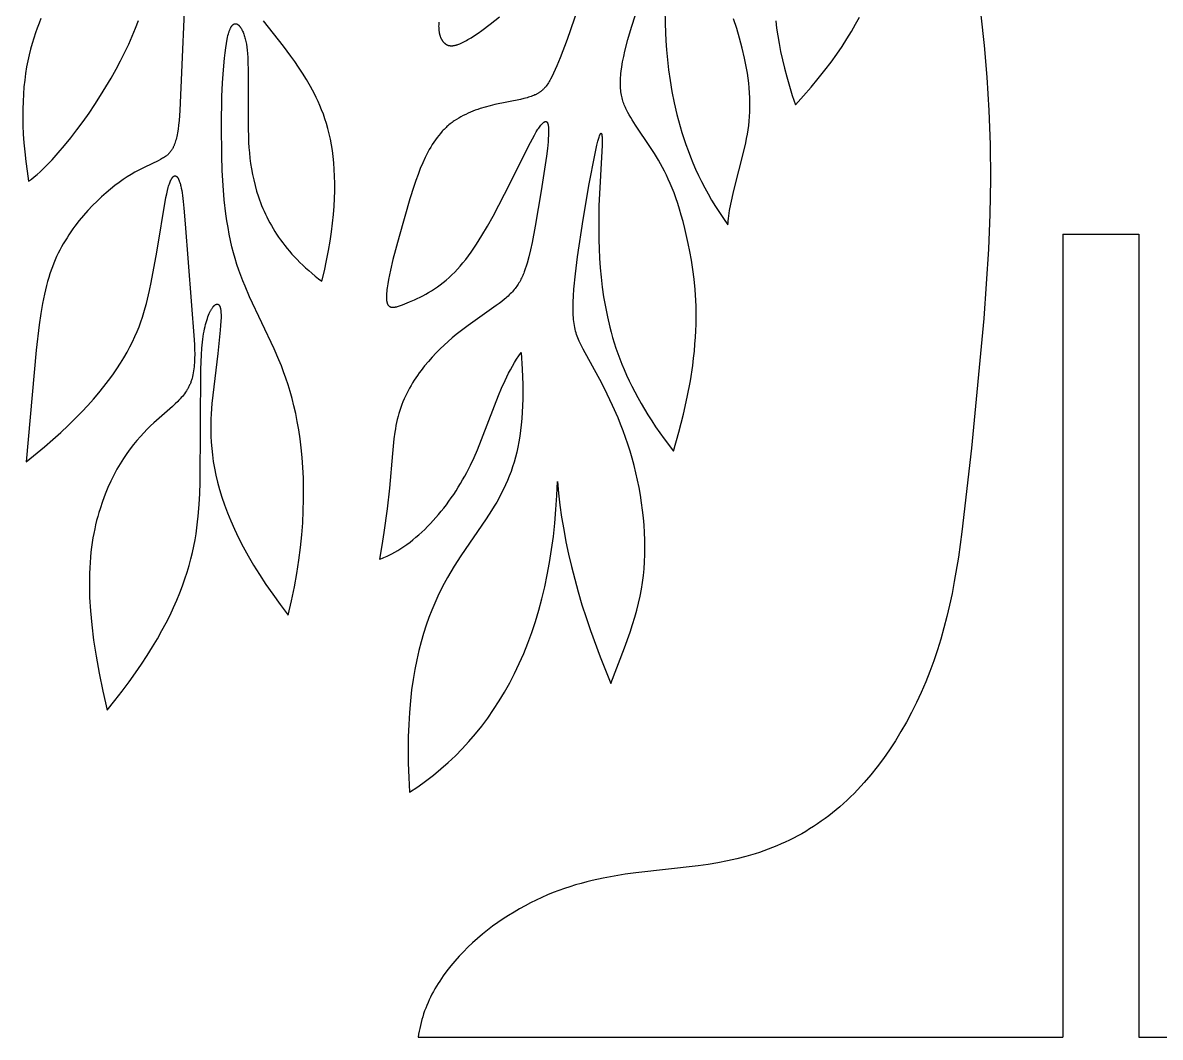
# Model space of a CAD drawing. Extents: x 187 to 350, y 154 to 228.
# Drawn here: x 187.48 to 229.09, y 153.86 to 190.96 of the extents above; entities that cross this region are included whole.
import ezdxf

# ---------------------------------------------------------------- set-up
doc = ezdxf.new("R2010")
doc.units = 0
doc.layers.get('0').update_dxf_attribs({"linetype": 'CONTINUOUS'})

msp = doc.modelspace()

# ---------------------------------------------------------------- linework, layer by layer
at = {"linetype": 'CONTINUOUS'}
for p, q in [((225.525, 183.228), (228.305, 183.228)), ((225.525, 183.228), (225.525, 153.86)), ((228.305, 183.228), (228.305, 153.86))]:
    msp.add_line(p, q, dxfattribs=at)
at = {"color": 7, "linetype": 'CONTINUOUS'}
for points in [[(208.716, 194.188), (207.392, 190.344), (207.138, 189.675), (207.016, 189.38), (206.958, 189.246), (206.901, 189.121), (206.845, 189.007), (206.791, 188.903), (206.764, 188.855), (206.737, 188.809), (206.71, 188.765), (206.683, 188.724), (206.655, 188.684), (206.627, 188.647), (206.613, 188.629), (206.598, 188.611), (206.584, 188.594), (206.569, 188.577), (206.554, 188.561), (206.539, 188.545), (206.524, 188.53), (206.508, 188.515), (206.492, 188.5), (206.476, 188.486), (206.46, 188.472), (206.443, 188.459), (206.426, 188.445), (206.409, 188.433), (206.392, 188.42), (206.374, 188.408), (206.356, 188.396), (206.337, 188.385), (206.318, 188.373), (206.299, 188.363), (206.279, 188.352), (206.259, 188.341), (206.238, 188.331), (206.217, 188.321), (206.174, 188.302), (206.129, 188.284), (206.082, 188.266), (206.033, 188.25), (205.982, 188.234), (205.928, 188.218), (205.813, 188.188), (205.688, 188.159), (204.749, 187.967), (204.573, 187.924), (204.394, 187.876), (204.215, 187.821), (204.125, 187.791), (204.035, 187.76), (203.946, 187.726), (203.857, 187.69), (203.769, 187.652), (203.682, 187.612), (203.596, 187.57), (203.511, 187.525), (203.428, 187.477), (203.345, 187.427), (203.265, 187.374), (203.226, 187.346), (203.186, 187.318), (203.148, 187.289), (203.11, 187.259), (203.072, 187.228), (203.035, 187.197), (202.999, 187.164), (202.963, 187.131), (202.928, 187.098), (202.893, 187.063), (202.859, 187.028), (202.825, 186.992), (202.759, 186.917), (202.696, 186.84), (202.634, 186.76), (202.574, 186.678), (202.516, 186.593), (202.46, 186.505), (202.405, 186.415), (202.352, 186.324), (202.301, 186.229), (202.251, 186.133), (202.203, 186.035), (202.11, 185.834), (202.022, 185.626), (201.939, 185.413), (201.859, 185.195), (201.783, 184.973), (201.639, 184.52), (201.243, 183.149), (201.021, 182.298), (200.931, 181.914), (200.86, 181.568), (200.832, 181.412), (200.81, 181.268), (200.801, 181.201), (200.794, 181.137), (200.789, 181.077), (200.785, 181.021), (200.782, 180.968), (200.782, 180.919), (200.782, 180.896), (200.783, 180.874), (200.784, 180.853), (200.786, 180.832), (200.788, 180.812), (200.79, 180.794), (200.793, 180.776), (200.797, 180.758), (200.8, 180.742), (200.802, 180.734), (200.804, 180.726), (200.806, 180.719), (200.809, 180.712), (200.811, 180.705), (200.813, 180.698), (200.816, 180.691), (200.819, 180.684), (200.821, 180.678), (200.824, 180.672), (200.827, 180.666), (200.83, 180.66), (200.833, 180.654), (200.837, 180.649), (200.84, 180.643), (200.843, 180.638), (200.847, 180.633), (200.85, 180.629), (200.854, 180.624), (200.858, 180.62), (200.862, 180.615), (200.866, 180.611), (200.87, 180.607), (200.874, 180.603), (200.878, 180.6), (200.883, 180.596), (200.887, 180.593), (200.892, 180.59), (200.896, 180.587), (200.901, 180.584), (200.906, 180.581), (200.91, 180.579), (200.916, 180.576), (200.921, 180.574), (200.926, 180.572), (200.931, 180.57), (200.936, 180.568), (200.942, 180.566), (200.947, 180.565), (200.953, 180.563), (200.958, 180.562), (200.964, 180.561), (200.97, 180.56), (200.976, 180.559), (200.982, 180.558), (200.988, 180.558), (200.994, 180.557), (201, 180.557), (201.007, 180.557), (201.013, 180.556), (201.02, 180.556), (201.026, 180.556), (201.04, 180.557), (201.053, 180.558), (201.067, 180.559), (201.082, 180.561), (201.097, 180.564), (201.112, 180.566), (201.127, 180.569), (201.143, 180.573), (201.159, 180.577), (201.191, 180.586), (201.225, 180.596), (201.261, 180.607), (201.297, 180.619), (201.373, 180.647), (201.453, 180.678), (201.626, 180.749), (201.813, 180.831), (201.911, 180.877), (202.012, 180.926), (202.114, 180.979), (202.219, 181.035), (202.324, 181.096), (202.431, 181.16), (202.538, 181.229), (202.646, 181.302), (202.754, 181.379), (202.861, 181.461), (202.968, 181.549), (203.073, 181.641), (203.178, 181.738), (203.281, 181.841), (203.383, 181.949), (203.484, 182.063), (203.584, 182.182), (203.684, 182.307), (203.783, 182.438), (203.882, 182.574), (203.981, 182.717), (204.08, 182.866), (204.278, 183.182), (204.479, 183.524), (204.683, 183.891), (205.099, 184.693), (206.05, 186.584), (206.199, 186.854), (206.266, 186.967), (206.327, 187.064), (206.356, 187.107), (206.384, 187.147), (206.41, 187.182), (206.435, 187.215), (206.447, 187.229), (206.459, 187.243), (206.471, 187.256), (206.482, 187.268), (206.493, 187.28), (206.503, 187.29), (206.514, 187.3), (206.524, 187.308), (206.529, 187.312), (206.533, 187.316), (206.538, 187.32), (206.543, 187.323), (206.548, 187.326), (206.552, 187.329), (206.557, 187.332), (206.561, 187.335), (206.565, 187.337), (206.57, 187.339), (206.574, 187.341), (206.576, 187.342), (206.578, 187.343), (206.58, 187.344), (206.582, 187.345), (206.584, 187.345), (206.586, 187.346), (206.588, 187.347), (206.59, 187.347), (206.592, 187.348), (206.594, 187.348), (206.596, 187.349), (206.598, 187.349), (206.6, 187.349), (206.602, 187.35), (206.603, 187.35), (206.605, 187.35), (206.607, 187.35), (206.609, 187.35), (206.611, 187.35), (206.613, 187.35), (206.614, 187.35), (206.616, 187.35), (206.618, 187.35), (206.619, 187.349), (206.621, 187.349), (206.623, 187.349), (206.624, 187.348), (206.626, 187.348), (206.628, 187.347), (206.629, 187.347), (206.631, 187.346), (206.632, 187.346), (206.634, 187.345), (206.636, 187.344), (206.637, 187.344), (206.639, 187.343), (206.64, 187.342), (206.642, 187.341), (206.643, 187.34), (206.644, 187.339), (206.646, 187.338), (206.647, 187.337), (206.649, 187.336), (206.65, 187.334), (206.652, 187.333), (206.653, 187.332), (206.654, 187.331), (206.656, 187.329), (206.657, 187.328), (206.658, 187.326), (206.659, 187.325), (206.661, 187.323), (206.662, 187.322), (206.663, 187.32), (206.664, 187.318), (206.666, 187.316), (206.668, 187.313), (206.67, 187.309), (206.672, 187.305), (206.675, 187.301), (206.677, 187.296), (206.679, 187.292), (206.681, 187.287), (206.683, 187.282), (206.685, 187.277), (206.687, 187.272), (206.688, 187.266), (206.69, 187.261), (206.692, 187.255), (206.695, 187.243), (206.698, 187.23), (206.7, 187.216), (206.703, 187.202), (206.705, 187.187), (206.707, 187.171), (206.711, 187.138), (206.713, 187.102), (206.715, 187.064), (206.716, 187.023), (206.715, 186.933), (206.712, 186.834), (206.705, 186.726), (206.696, 186.61), (206.671, 186.357), (206.638, 186.077), (206.449, 184.81), (206.229, 183.518), (206.113, 182.927), (206.053, 182.655), (205.993, 182.402), (205.93, 182.17), (205.898, 182.061), (205.864, 181.957), (205.828, 181.857), (205.809, 181.808), (205.79, 181.76), (205.77, 181.713), (205.749, 181.667), (205.728, 181.622), (205.705, 181.578), (205.682, 181.534), (205.658, 181.49), (205.633, 181.448), (205.606, 181.406), (205.579, 181.364), (205.551, 181.323), (205.521, 181.282), (205.49, 181.242), (205.458, 181.202), (205.425, 181.163), (205.39, 181.123), (205.354, 181.084), (205.316, 181.045), (205.277, 181.006), (205.236, 180.967), (205.193, 180.929), (205.149, 180.89), (205.104, 180.851), (205.007, 180.773), (204.905, 180.694), (204.797, 180.615), (203.773, 179.891), (203.486, 179.673), (203.34, 179.556), (203.193, 179.434), (203.045, 179.305), (202.897, 179.171), (202.749, 179.031), (202.603, 178.884), (202.459, 178.732), (202.318, 178.574), (202.18, 178.411), (202.048, 178.241), (201.983, 178.154), (201.92, 178.066), (201.858, 177.976), (201.798, 177.884), (201.74, 177.792), (201.684, 177.697), (201.629, 177.602), (201.576, 177.505), (201.526, 177.406), (201.478, 177.306), (201.431, 177.205), (201.388, 177.102), (201.347, 176.998), (201.308, 176.893), (201.272, 176.786), (201.239, 176.677), (201.208, 176.568), (201.18, 176.456), (201.155, 176.343), (201.132, 176.228), (201.111, 176.11), (201.091, 175.99), (201.057, 175.742), (201.001, 175.208), (200.89, 173.94), (200.808, 173.179), (200.69, 172.317), (200.614, 171.843), (200.524, 171.339), (200.58, 171.359), (200.637, 171.381), (200.693, 171.404), (200.75, 171.428), (200.807, 171.454), (200.863, 171.48), (200.976, 171.537), (201.089, 171.598), (201.201, 171.664), (201.313, 171.734), (201.425, 171.808), (201.535, 171.886), (201.646, 171.968), (201.755, 172.054), (201.863, 172.144), (201.971, 172.237), (202.077, 172.334), (202.183, 172.434), (202.287, 172.537), (202.39, 172.643), (202.492, 172.752), (202.592, 172.863), (202.69, 172.978), (202.787, 173.095), (202.882, 173.214), (202.976, 173.335), (203.067, 173.459), (203.157, 173.585), (203.244, 173.713), (203.329, 173.842), (203.412, 173.973), (203.493, 174.106), (203.571, 174.239), (203.647, 174.375), (203.72, 174.511), (203.859, 174.787), (203.988, 175.065), (204.11, 175.347), (204.881, 177.327), (204.998, 177.603), (205.122, 177.874), (205.253, 178.141), (205.322, 178.273), (205.394, 178.403), (205.468, 178.531), (205.546, 178.658), (205.626, 178.783), (205.71, 178.906), (205.749, 178.294), (205.769, 177.727), (205.772, 177.46), (205.77, 177.202), (205.764, 176.954), (205.753, 176.714), (205.738, 176.484), (205.718, 176.261), (205.693, 176.047), (205.664, 175.839), (205.631, 175.638), (205.593, 175.444), (205.551, 175.255), (205.505, 175.072), (205.455, 174.893), (205.4, 174.719), (205.341, 174.549), (205.278, 174.383), (205.211, 174.22), (205.14, 174.059), (205.065, 173.9), (204.986, 173.744), (204.904, 173.588), (204.817, 173.434), (204.726, 173.279), (204.632, 173.125), (204.432, 172.814), (203.507, 171.469), (203.26, 171.084), (203.137, 170.882), (203.015, 170.671), (202.895, 170.452), (202.777, 170.224), (202.661, 169.986), (202.549, 169.738), (202.44, 169.479), (202.335, 169.208), (202.235, 168.926), (202.14, 168.631), (202.05, 168.322), (201.967, 168), (201.89, 167.663), (201.821, 167.311), (201.759, 166.943), (201.705, 166.559), (201.66, 166.158), (201.625, 165.739), (201.599, 165.303), (201.583, 164.847), (201.578, 164.372), (201.584, 163.878), (201.602, 163.362), (201.633, 162.826), (201.929, 163.023), (202.218, 163.23), (202.501, 163.447), (202.776, 163.673), (203.044, 163.909), (203.305, 164.155), (203.558, 164.411), (203.803, 164.677), (204.041, 164.952), (204.271, 165.238), (204.492, 165.534), (204.705, 165.84), (204.91, 166.157), (205.107, 166.483), (205.295, 166.82), (205.474, 167.168), (205.644, 167.525), (205.805, 167.894), (205.957, 168.273), (206.1, 168.662), (206.233, 169.063), (206.357, 169.474), (206.471, 169.896), (206.575, 170.328), (206.669, 170.772), (206.753, 171.227), (206.827, 171.693), (206.89, 172.169), (206.943, 172.657), (206.985, 173.157), (207.016, 173.667), (207.037, 174.189), (207.078, 173.755), (207.131, 173.316), (207.194, 172.875), (207.268, 172.429), (207.352, 171.979), (207.448, 171.526), (207.554, 171.07), (207.671, 170.609), (207.798, 170.145), (207.936, 169.677), (208.086, 169.205), (208.245, 168.73), (208.597, 167.768), (208.992, 166.791), (209.497, 168.097), (209.7, 168.676), (209.788, 168.951), (209.869, 169.219), (209.941, 169.481), (210.005, 169.737), (210.062, 169.991), (210.11, 170.242), (210.151, 170.492), (210.185, 170.743), (210.21, 170.996), (210.228, 171.252), (210.239, 171.512), (210.242, 171.776), (210.238, 172.044), (210.227, 172.314), (210.21, 172.587), (210.186, 172.86), (210.155, 173.135), (210.119, 173.41), (210.076, 173.685), (210.027, 173.959), (209.972, 174.231), (209.912, 174.501), (209.847, 174.768), (209.776, 175.032), (209.7, 175.292), (209.62, 175.548), (209.534, 175.798), (209.445, 176.043), (209.352, 176.282), (209.256, 176.515), (209.059, 176.963), (208.859, 177.384), (208.659, 177.776), (207.978, 179.022), (207.915, 179.143), (207.857, 179.262), (207.831, 179.321), (207.806, 179.38), (207.782, 179.44), (207.76, 179.499), (207.739, 179.56), (207.72, 179.622), (207.703, 179.685), (207.686, 179.75), (207.672, 179.817), (207.659, 179.885), (207.647, 179.957), (207.637, 180.03), (207.629, 180.107), (207.622, 180.187), (207.617, 180.27), (207.614, 180.357), (207.612, 180.448), (207.612, 180.544), (207.616, 180.748), (207.627, 180.972), (207.645, 181.218), (207.701, 181.777), (207.778, 182.406), (207.977, 183.764), (208.199, 185.075), (208.402, 186.124), (208.483, 186.488), (208.518, 186.627), (208.549, 186.738), (208.564, 186.783), (208.577, 186.822), (208.583, 186.839), (208.589, 186.854), (208.595, 186.868), (208.598, 186.874), (208.601, 186.88), (208.604, 186.885), (208.606, 186.89), (208.609, 186.895), (208.612, 186.899), (208.613, 186.901), (208.614, 186.903), (208.615, 186.905), (208.617, 186.906), (208.618, 186.908), (208.619, 186.909), (208.62, 186.911), (208.622, 186.912), (208.623, 186.913), (208.624, 186.914), (208.625, 186.915), (208.626, 186.916), (208.627, 186.917), (208.628, 186.918), (208.629, 186.918), (208.631, 186.919), (208.632, 186.919), (208.633, 186.92), (208.634, 186.92), (208.635, 186.92), (208.636, 186.92), (208.637, 186.92), (208.638, 186.92), (208.639, 186.919), (208.64, 186.919), (208.641, 186.919), (208.642, 186.918), (208.643, 186.917), (208.643, 186.917), (208.644, 186.916), (208.645, 186.915), (208.646, 186.914), (208.647, 186.913), (208.648, 186.912), (208.649, 186.911), (208.649, 186.909), (208.65, 186.908), (208.651, 186.906), (208.652, 186.905), (208.653, 186.903), (208.653, 186.901), (208.654, 186.899), (208.655, 186.897), (208.656, 186.895), (208.657, 186.89), (208.658, 186.886), (208.66, 186.88), (208.661, 186.875), (208.662, 186.869), (208.663, 186.863), (208.665, 186.849), (208.667, 186.834), (208.669, 186.818), (208.67, 186.8), (208.673, 186.76), (208.675, 186.715), (208.676, 186.61), (208.674, 186.483), (208.559, 184.27), (208.548, 183.665), (208.554, 183.022), (208.565, 182.688), (208.582, 182.348), (208.607, 182.002), (208.639, 181.652), (208.679, 181.296), (208.73, 180.937), (208.792, 180.573), (208.867, 180.203), (208.955, 179.829), (209.006, 179.64), (209.06, 179.45), (209.119, 179.258), (209.182, 179.064), (209.249, 178.869), (209.322, 178.673), (209.399, 178.475), (209.482, 178.275), (209.57, 178.074), (209.664, 177.871), (209.763, 177.666), (209.868, 177.46), (209.979, 177.252), (210.097, 177.042), (210.221, 176.831), (210.351, 176.617), (210.489, 176.402), (210.633, 176.184), (210.784, 175.965), (210.943, 175.744), (211.284, 175.295), (211.484, 175.988), (211.652, 176.646), (211.791, 177.27), (211.902, 177.863), (211.988, 178.424), (212.021, 178.694), (212.05, 178.956), (212.072, 179.211), (212.09, 179.459), (212.103, 179.7), (212.111, 179.934), (212.115, 180.162), (212.115, 180.384), (212.111, 180.599), (212.103, 180.808), (212.078, 181.208), (212.042, 181.585), (211.997, 181.941), (211.944, 182.277), (211.886, 182.593), (211.826, 182.892), (211.701, 183.439), (211.637, 183.689), (211.572, 183.925), (211.506, 184.147), (211.44, 184.357), (211.372, 184.554), (211.304, 184.741), (211.236, 184.917), (211.166, 185.084), (211.096, 185.242), (211.026, 185.392), (210.954, 185.536), (210.883, 185.673), (210.81, 185.804), (210.738, 185.931), (210.591, 186.174), (210.445, 186.404), (209.895, 187.221), (209.775, 187.408), (209.719, 187.5), (209.665, 187.592), (209.615, 187.683), (209.567, 187.775), (209.545, 187.821), (209.524, 187.867), (209.504, 187.914), (209.484, 187.962), (209.466, 188.01), (209.449, 188.059), (209.433, 188.109), (209.418, 188.16), (209.405, 188.212), (209.392, 188.265), (209.381, 188.319), (209.371, 188.375), (209.363, 188.432), (209.356, 188.491), (209.35, 188.551), (209.346, 188.613), (209.344, 188.677), (209.342, 188.743), (209.343, 188.811), (209.345, 188.882), (209.349, 188.954), (209.354, 189.029), (209.361, 189.106), (209.37, 189.186), (209.394, 189.353), (209.425, 189.532), (209.463, 189.723), (209.509, 189.924), (209.618, 190.35), (209.748, 190.796), (209.891, 191.248)], [(193.454, 193.061), (193.227, 187.758), (193.196, 187.383), (193.178, 187.219), (193.159, 187.068), (193.137, 186.931), (193.126, 186.867), (193.113, 186.806), (193.1, 186.748), (193.087, 186.693), (193.072, 186.64), (193.057, 186.59), (193.04, 186.542), (193.023, 186.497), (193.014, 186.475), (193.005, 186.454), (192.996, 186.433), (192.986, 186.413), (192.976, 186.393), (192.966, 186.374), (192.956, 186.355), (192.945, 186.337), (192.934, 186.319), (192.923, 186.302), (192.912, 186.285), (192.9, 186.268), (192.888, 186.252), (192.875, 186.236), (192.862, 186.221), (192.849, 186.206), (192.836, 186.191), (192.822, 186.177), (192.809, 186.163), (192.794, 186.149), (192.78, 186.136), (192.765, 186.123), (192.749, 186.11), (192.734, 186.097), (192.718, 186.085), (192.701, 186.073), (192.668, 186.049), (192.633, 186.026), (192.596, 186.003), (192.559, 185.981), (192.519, 185.96), (192.437, 185.917), (191.941, 185.683), (191.825, 185.625), (191.703, 185.562), (191.575, 185.491), (191.441, 185.413), (191.301, 185.327), (191.156, 185.23), (191.004, 185.123), (190.848, 185.006), (190.688, 184.879), (190.524, 184.742), (190.359, 184.595), (190.194, 184.438), (190.028, 184.273), (189.864, 184.098), (189.702, 183.915), (189.543, 183.724), (189.388, 183.524), (189.313, 183.421), (189.24, 183.316), (189.167, 183.209), (189.097, 183.1), (189.028, 182.99), (188.962, 182.877), (188.898, 182.763), (188.835, 182.647), (188.776, 182.529), (188.718, 182.41), (188.664, 182.289), (188.612, 182.165), (188.562, 182.039), (188.515, 181.91), (188.469, 181.776), (188.426, 181.639), (188.385, 181.497), (188.345, 181.35), (188.307, 181.196), (188.271, 181.037), (188.202, 180.697), (188.138, 180.326), (188.077, 179.919), (187.964, 178.984), (187.607, 174.904), (188.273, 175.453), (188.579, 175.718), (188.867, 175.978), (189.139, 176.233), (189.394, 176.483), (189.634, 176.727), (189.859, 176.967), (190.069, 177.201), (190.265, 177.431), (190.448, 177.655), (190.618, 177.876), (190.775, 178.091), (190.921, 178.302), (191.056, 178.509), (191.18, 178.712), (191.294, 178.91), (191.398, 179.105), (191.494, 179.296), (191.581, 179.482), (191.66, 179.666), (191.732, 179.845), (191.798, 180.021), (191.857, 180.194), (191.911, 180.363), (191.959, 180.53), (192.004, 180.693), (192.044, 180.854), (192.115, 181.166), (192.177, 181.468), (192.384, 182.575), (192.718, 184.573), (192.745, 184.705), (192.772, 184.825), (192.799, 184.932), (192.813, 184.98), (192.827, 185.025), (192.841, 185.067), (192.855, 185.107), (192.868, 185.143), (192.882, 185.176), (192.889, 185.191), (192.896, 185.206), (192.903, 185.22), (192.91, 185.233), (192.917, 185.246), (192.924, 185.258), (192.931, 185.269), (192.938, 185.28), (192.944, 185.289), (192.951, 185.299), (192.955, 185.303), (192.958, 185.307), (192.962, 185.311), (192.965, 185.315), (192.968, 185.319), (192.972, 185.322), (192.975, 185.326), (192.979, 185.329), (192.982, 185.332), (192.985, 185.335), (192.989, 185.338), (192.992, 185.34), (192.995, 185.343), (192.999, 185.345), (193.002, 185.347), (193.005, 185.349), (193.009, 185.351), (193.01, 185.352), (193.012, 185.353), (193.014, 185.354), (193.015, 185.354), (193.017, 185.355), (193.019, 185.356), (193.02, 185.356), (193.022, 185.357), (193.024, 185.357), (193.025, 185.358), (193.027, 185.359), (193.028, 185.359), (193.03, 185.359), (193.032, 185.36), (193.033, 185.36), (193.035, 185.361), (193.037, 185.361), (193.038, 185.361), (193.04, 185.361), (193.041, 185.361), (193.043, 185.362), (193.045, 185.362), (193.046, 185.362), (193.048, 185.362), (193.05, 185.362), (193.051, 185.362), (193.053, 185.362), (193.054, 185.361), (193.056, 185.361), (193.058, 185.361), (193.059, 185.361), (193.061, 185.361), (193.062, 185.36), (193.064, 185.36), (193.065, 185.36), (193.067, 185.359), (193.069, 185.359), (193.07, 185.358), (193.072, 185.358), (193.073, 185.357), (193.075, 185.357), (193.077, 185.356), (193.078, 185.356), (193.08, 185.355), (193.081, 185.354), (193.083, 185.354), (193.084, 185.353), (193.086, 185.352), (193.089, 185.35), (193.092, 185.348), (193.095, 185.347), (193.098, 185.345), (193.101, 185.342), (193.104, 185.34), (193.107, 185.338), (193.11, 185.335), (193.113, 185.332), (193.116, 185.329), (193.119, 185.327), (193.122, 185.323), (193.125, 185.32), (193.128, 185.317), (193.131, 185.314), (193.134, 185.31), (193.137, 185.306), (193.142, 185.299), (193.148, 185.291), (193.154, 185.282), (193.159, 185.273), (193.165, 185.264), (193.17, 185.254), (193.175, 185.243), (193.181, 185.233), (193.186, 185.221), (193.191, 185.21), (193.196, 185.198), (193.206, 185.173), (193.215, 185.146), (193.225, 185.118), (193.234, 185.087), (193.243, 185.056), (193.252, 185.022), (193.26, 184.987), (193.276, 184.912), (193.292, 184.829), (193.307, 184.74), (193.321, 184.644), (193.348, 184.429), (193.374, 184.186), (193.424, 183.61), (193.75, 179.363), (193.759, 179.185), (193.766, 179.012), (193.768, 178.844), (193.766, 178.681), (193.759, 178.524), (193.754, 178.448), (193.747, 178.373), (193.739, 178.299), (193.729, 178.228), (193.717, 178.157), (193.704, 178.089), (193.689, 178.022), (193.672, 177.957), (193.663, 177.925), (193.653, 177.893), (193.643, 177.862), (193.632, 177.832), (193.621, 177.802), (193.609, 177.772), (193.597, 177.743), (193.584, 177.714), (193.571, 177.686), (193.557, 177.658), (193.543, 177.63), (193.529, 177.603), (193.513, 177.576), (193.498, 177.549), (193.482, 177.523), (193.466, 177.497), (193.431, 177.446), (193.395, 177.396), (193.358, 177.346), (193.319, 177.298), (193.278, 177.251), (193.236, 177.204), (193.192, 177.157), (193.147, 177.111), (193.053, 177.02), (192.955, 176.928), (192.279, 176.335), (192.157, 176.221), (192.033, 176.099), (191.907, 175.97), (191.781, 175.834), (191.655, 175.689), (191.529, 175.536), (191.404, 175.374), (191.28, 175.203), (191.158, 175.023), (191.038, 174.832), (190.921, 174.631), (190.807, 174.419), (190.697, 174.197), (190.591, 173.962), (190.49, 173.716), (190.394, 173.458), (190.304, 173.187), (190.261, 173.047), (190.22, 172.903), (190.181, 172.755), (190.144, 172.604), (190.109, 172.448), (190.076, 172.288), (190.046, 172.123), (190.019, 171.953), (189.994, 171.779), (189.972, 171.599), (189.954, 171.413), (189.939, 171.221), (189.927, 171.024), (189.919, 170.82), (189.914, 170.61), (189.914, 170.393), (189.917, 170.169), (189.925, 169.938), (189.954, 169.453), (190.002, 168.937), (190.069, 168.387), (190.158, 167.801), (190.27, 167.179), (190.405, 166.518), (190.566, 165.816), (190.85, 166.17), (191.117, 166.517), (191.368, 166.856), (191.605, 167.186), (191.826, 167.509), (192.032, 167.825), (192.225, 168.134), (192.404, 168.435), (192.57, 168.73), (192.724, 169.018), (192.866, 169.3), (192.996, 169.576), (193.116, 169.845), (193.225, 170.11), (193.324, 170.368), (193.413, 170.622), (193.494, 170.87), (193.566, 171.114), (193.63, 171.353), (193.687, 171.588), (193.737, 171.819), (193.78, 172.046), (193.817, 172.269), (193.849, 172.488), (193.876, 172.705), (193.899, 172.918), (193.932, 173.337), (193.954, 173.746), (193.967, 174.147), (193.992, 178.294), (194.014, 178.819), (194.031, 179.058), (194.053, 179.281), (194.066, 179.386), (194.081, 179.487), (194.096, 179.584), (194.113, 179.677), (194.131, 179.765), (194.149, 179.849), (194.169, 179.93), (194.189, 180.005), (194.21, 180.077), (194.232, 180.145), (194.254, 180.208), (194.277, 180.268), (194.3, 180.323), (194.323, 180.374), (194.334, 180.398), (194.346, 180.421), (194.358, 180.443), (194.369, 180.464), (194.381, 180.484), (194.393, 180.503), (194.404, 180.521), (194.416, 180.538), (194.428, 180.554), (194.439, 180.569), (194.45, 180.582), (194.456, 180.589), (194.462, 180.595), (194.467, 180.601), (194.473, 180.607), (194.479, 180.613), (194.484, 180.618), (194.49, 180.623), (194.495, 180.628), (194.501, 180.633), (194.506, 180.637), (194.512, 180.641), (194.517, 180.645), (194.522, 180.648), (194.527, 180.652), (194.533, 180.655), (194.538, 180.657), (194.541, 180.659), (194.543, 180.66), (194.546, 180.661), (194.548, 180.662), (194.551, 180.663), (194.553, 180.664), (194.556, 180.665), (194.558, 180.666), (194.561, 180.667), (194.563, 180.668), (194.566, 180.668), (194.568, 180.669), (194.571, 180.67), (194.573, 180.67), (194.576, 180.671), (194.578, 180.671), (194.58, 180.671), (194.583, 180.671), (194.585, 180.672), (194.587, 180.672), (194.59, 180.672), (194.592, 180.672), (194.594, 180.672), (194.597, 180.672), (194.599, 180.672), (194.601, 180.671), (194.604, 180.671), (194.606, 180.671), (194.608, 180.67), (194.61, 180.67), (194.612, 180.669), (194.615, 180.669), (194.617, 180.668), (194.619, 180.667), (194.621, 180.666), (194.623, 180.666), (194.625, 180.665), (194.627, 180.664), (194.629, 180.663), (194.631, 180.661), (194.633, 180.66), (194.635, 180.659), (194.637, 180.658), (194.639, 180.656), (194.641, 180.655), (194.643, 180.654), (194.645, 180.652), (194.647, 180.65), (194.649, 180.649), (194.651, 180.647), (194.653, 180.645), (194.654, 180.643), (194.656, 180.642), (194.658, 180.64), (194.66, 180.638), (194.661, 180.635), (194.663, 180.633), (194.665, 180.631), (194.667, 180.629), (194.668, 180.626), (194.67, 180.624), (194.671, 180.622), (194.675, 180.617), (194.678, 180.611), (194.681, 180.606), (194.684, 180.6), (194.686, 180.594), (194.689, 180.587), (194.692, 180.581), (194.694, 180.574), (194.697, 180.567), (194.699, 180.56), (194.701, 180.552), (194.703, 180.544), (194.706, 180.536), (194.71, 180.52), (194.713, 180.502), (194.716, 180.483), (194.719, 180.463), (194.722, 180.442), (194.724, 180.42), (194.726, 180.398), (194.729, 180.349), (194.731, 180.296), (194.732, 180.239), (194.731, 180.178), (194.727, 180.043), (194.718, 179.891), (194.704, 179.722), (194.614, 178.869), (194.399, 177.035), (194.371, 176.659), (194.361, 176.463), (194.356, 176.261), (194.356, 176.053), (194.361, 175.838), (194.372, 175.618), (194.39, 175.391), (194.415, 175.158), (194.449, 174.918), (194.491, 174.671), (194.542, 174.417), (194.604, 174.157), (194.676, 173.889), (194.76, 173.613), (194.856, 173.33), (194.965, 173.04), (195.087, 172.742), (195.223, 172.435), (195.374, 172.121), (195.54, 171.798), (195.723, 171.468), (195.922, 171.128), (196.138, 170.78), (196.373, 170.423), (196.626, 170.058), (196.899, 169.683), (197.191, 169.299), (197.312, 169.819), (197.416, 170.326), (197.505, 170.821), (197.579, 171.304), (197.639, 171.774), (197.685, 172.231), (197.72, 172.675), (197.742, 173.107), (197.753, 173.524), (197.754, 173.929), (197.745, 174.32), (197.726, 174.697), (197.7, 175.061), (197.665, 175.411), (197.624, 175.746), (197.576, 176.068), (197.522, 176.375), (197.464, 176.669), (197.4, 176.95), (197.332, 177.219), (197.26, 177.477), (197.184, 177.725), (197.105, 177.964), (197.023, 178.193), (196.938, 178.415), (196.851, 178.63), (196.672, 179.041), (195.773, 180.94), (195.61, 181.322), (195.531, 181.517), (195.456, 181.715), (195.384, 181.917), (195.315, 182.123), (195.25, 182.334), (195.189, 182.549), (195.131, 182.771), (195.079, 182.998), (195.03, 183.232), (194.987, 183.472), (194.947, 183.718), (194.912, 183.969), (194.852, 184.485), (194.808, 185.015), (194.776, 185.555), (194.756, 186.102), (194.745, 187.199), (194.766, 188.265), (194.788, 188.768), (194.818, 189.237), (194.856, 189.665), (194.878, 189.86), (194.902, 190.042), (194.928, 190.208), (194.956, 190.359), (194.97, 190.428), (194.986, 190.492), (195.001, 190.552), (195.017, 190.608), (195.026, 190.633), (195.034, 190.658), (195.043, 190.682), (195.052, 190.704), (195.06, 190.725), (195.069, 190.745), (195.078, 190.764), (195.087, 190.781), (195.096, 190.798), (195.106, 190.814), (195.11, 190.821), (195.115, 190.828), (195.12, 190.835), (195.124, 190.842), (195.129, 190.848), (195.134, 190.854), (195.139, 190.86), (195.143, 190.865), (195.148, 190.871), (195.153, 190.876), (195.158, 190.881), (195.163, 190.885), (195.168, 190.89), (195.172, 190.894), (195.177, 190.897), (195.182, 190.901), (195.187, 190.904), (195.192, 190.908), (195.194, 190.909), (195.197, 190.91), (195.199, 190.912), (195.202, 190.913), (195.204, 190.914), (195.207, 190.916), (195.209, 190.917), (195.212, 190.918), (195.214, 190.919), (195.217, 190.92), (195.219, 190.921), (195.222, 190.922), (195.224, 190.922), (195.227, 190.923), (195.229, 190.924), (195.231, 190.924), (195.234, 190.925), (195.236, 190.926), (195.239, 190.926), (195.241, 190.926), (195.244, 190.927), (195.246, 190.927), (195.249, 190.927), (195.251, 190.928), (195.254, 190.928), (195.256, 190.928), (195.259, 190.928), (195.261, 190.928), (195.264, 190.928), (195.266, 190.928), (195.269, 190.927), (195.271, 190.927), (195.274, 190.927), (195.276, 190.927), (195.279, 190.926), (195.281, 190.926), (195.284, 190.925), (195.286, 190.925), (195.289, 190.924), (195.291, 190.924), (195.294, 190.923), (195.296, 190.922), (195.299, 190.922), (195.301, 190.921), (195.306, 190.919), (195.311, 190.917), (195.316, 190.915), (195.321, 190.913), (195.326, 190.91), (195.331, 190.907), (195.336, 190.904), (195.34, 190.901), (195.345, 190.898), (195.35, 190.895), (195.355, 190.891), (195.36, 190.887), (195.365, 190.883), (195.37, 190.879), (195.374, 190.875), (195.379, 190.871), (195.384, 190.866), (195.389, 190.861), (195.394, 190.856), (195.398, 190.851), (195.408, 190.841), (195.417, 190.829), (195.426, 190.818), (195.436, 190.805), (195.445, 190.792), (195.454, 190.779), (195.463, 190.765), (195.471, 190.75), (195.48, 190.735), (195.489, 190.719), (195.497, 190.703), (195.506, 190.687), (195.522, 190.652), (195.538, 190.616), (195.553, 190.579), (195.567, 190.54), (195.581, 190.499), (195.594, 190.458), (195.607, 190.415), (195.618, 190.371), (195.629, 190.326), (195.64, 190.279), (195.649, 190.231), (195.658, 190.181), (195.674, 190.074), (195.688, 189.959), (195.699, 189.833), (195.709, 189.696), (195.716, 189.546), (195.726, 189.206), (195.723, 187.116), (195.732, 186.763), (195.74, 186.581), (195.752, 186.395), (195.768, 186.205), (195.789, 186.012), (195.814, 185.816), (195.845, 185.617), (195.882, 185.416), (195.926, 185.213), (195.977, 185.008), (196.035, 184.801), (196.102, 184.593), (196.138, 184.489), (196.177, 184.384), (196.218, 184.279), (196.261, 184.174), (196.307, 184.069), (196.355, 183.964), (196.406, 183.859), (196.459, 183.754), (196.515, 183.649), (196.574, 183.543), (196.635, 183.438), (196.7, 183.333), (196.767, 183.229), (196.837, 183.124), (196.911, 183.02), (196.987, 182.916), (197.067, 182.812), (197.15, 182.708), (197.236, 182.605), (197.326, 182.502), (197.419, 182.4), (197.516, 182.298), (197.616, 182.197), (197.72, 182.096), (197.827, 181.996), (197.939, 181.897), (198.054, 181.798), (198.173, 181.699), (198.296, 181.602), (198.423, 181.505), (198.512, 181.892), (198.59, 182.266), (198.659, 182.627), (198.719, 182.975), (198.769, 183.311), (198.81, 183.635), (198.842, 183.948), (198.867, 184.249), (198.883, 184.539), (198.892, 184.818), (198.894, 185.087), (198.889, 185.346), (198.877, 185.595), (198.859, 185.835), (198.836, 186.065), (198.806, 186.286), (198.772, 186.499), (198.733, 186.704), (198.689, 186.901), (198.641, 187.09), (198.589, 187.272), (198.533, 187.447), (198.475, 187.615), (198.413, 187.777), (198.349, 187.933), (198.283, 188.083), (198.215, 188.227), (198.146, 188.367), (198.075, 188.502), (198.004, 188.632), (197.859, 188.88), (197.715, 189.114), (197.572, 189.335), (197.431, 189.543), (197.291, 189.74), (197.019, 190.104), (196.286, 191.03)], [(210.972, 191.465), (210.978, 190.922), (211.007, 190.303), (211.031, 189.965), (211.064, 189.608), (211.107, 189.235), (211.161, 188.846), (211.229, 188.444), (211.311, 188.03), (211.409, 187.605), (211.465, 187.389), (211.526, 187.172), (211.591, 186.952), (211.661, 186.731), (211.736, 186.508), (211.817, 186.284), (211.904, 186.06), (211.996, 185.834), (212.094, 185.607), (212.198, 185.381), (212.309, 185.153), (212.426, 184.926), (212.55, 184.699), (212.681, 184.473), (212.819, 184.247), (212.964, 184.021), (213.117, 183.797), (213.278, 183.573), (213.278, 183.607), (213.28, 183.642), (213.282, 183.679), (213.285, 183.718), (213.294, 183.802), (213.306, 183.894), (213.321, 183.992), (213.339, 184.096), (213.383, 184.321), (213.497, 184.827), (213.861, 186.262), (213.929, 186.568), (213.96, 186.724), (213.988, 186.881), (214.014, 187.041), (214.036, 187.203), (214.054, 187.366), (214.069, 187.532), (214.079, 187.701), (214.084, 187.871), (214.084, 188.044), (214.079, 188.22), (214.069, 188.397), (214.055, 188.576), (214.037, 188.756), (214.014, 188.937), (213.987, 189.119), (213.956, 189.302), (213.922, 189.485), (213.885, 189.668), (213.8, 190.033), (213.705, 190.396), (213.599, 190.754), (213.486, 191.104)], [(188.145, 191.111), (188.074, 190.943), (188.006, 190.768), (187.94, 190.587), (187.877, 190.399), (187.817, 190.203), (187.761, 190.001), (187.709, 189.79), (187.662, 189.572), (187.619, 189.345), (187.581, 189.11), (187.549, 188.866), (187.522, 188.613), (187.501, 188.351), (187.487, 188.079), (187.479, 187.798), (187.477, 187.506), (187.484, 187.205), (187.497, 186.892), (187.519, 186.569), (187.549, 186.235), (187.587, 185.89), (187.634, 185.533), (187.691, 185.165), (187.793, 185.242), (187.898, 185.326), (188.004, 185.417), (188.111, 185.513), (188.22, 185.616), (188.33, 185.723), (188.441, 185.836), (188.553, 185.954), (188.779, 186.204), (189.006, 186.47), (189.233, 186.75), (189.459, 187.043), (189.683, 187.346), (189.902, 187.657), (190.116, 187.974), (190.323, 188.295), (190.522, 188.617), (190.713, 188.939), (190.892, 189.258), (191.059, 189.572), (191.214, 189.88), (191.356, 190.181), (191.485, 190.475), (191.604, 190.762), (191.712, 191.042)], [(222.525, 191.243), (222.649, 190.133), (222.749, 188.966), (222.822, 187.753), (222.866, 186.506), (222.878, 185.238), (222.858, 183.959), (222.809, 182.679), (222.645, 180.144), (222.189, 175.408), (221.84, 172.348), (221.708, 171.418), (221.558, 170.524), (221.475, 170.09), (221.385, 169.664), (221.287, 169.244), (221.182, 168.831), (221.068, 168.424), (220.944, 168.023), (220.81, 167.627), (220.666, 167.236), (220.512, 166.852), (220.349, 166.473), (220.177, 166.102), (219.996, 165.739), (219.806, 165.384), (219.608, 165.037), (219.403, 164.7), (219.189, 164.373), (218.968, 164.056), (218.74, 163.751), (218.506, 163.456), (218.264, 163.174), (218.141, 163.038), (218.017, 162.905), (217.891, 162.775), (217.763, 162.648), (217.635, 162.525), (217.504, 162.405), (217.373, 162.289), (217.24, 162.176), (217.105, 162.066), (216.969, 161.96), (216.832, 161.857), (216.693, 161.757), (216.552, 161.66), (216.411, 161.566), (216.267, 161.476), (216.122, 161.388), (215.976, 161.304), (215.829, 161.223), (215.679, 161.144), (215.529, 161.069), (215.376, 160.996), (215.223, 160.927), (215.067, 160.86), (214.911, 160.796), (214.752, 160.735), (214.592, 160.677), (214.431, 160.621), (214.268, 160.569), (213.938, 160.471), (213.601, 160.384), (213.258, 160.307), (212.908, 160.24), (212.552, 160.182), (212.191, 160.132), (209.911, 159.875), (209.516, 159.82), (209.118, 159.756), (208.717, 159.68), (208.313, 159.592), (208.11, 159.542), (207.907, 159.488), (207.703, 159.429), (207.498, 159.366), (207.294, 159.299), (207.088, 159.226), (206.883, 159.147), (206.677, 159.063), (206.471, 158.973), (206.266, 158.877), (206.06, 158.776), (205.856, 158.669), (205.653, 158.556), (205.451, 158.438), (205.251, 158.315), (205.054, 158.187), (204.859, 158.054), (204.667, 157.916), (204.479, 157.773), (204.294, 157.625), (204.113, 157.473), (203.937, 157.316), (203.766, 157.155), (203.6, 156.989), (203.44, 156.82), (203.285, 156.647), (203.137, 156.469), (202.995, 156.288), (202.861, 156.103), (202.796, 156.009), (202.733, 155.915), (202.673, 155.819), (202.614, 155.723), (202.557, 155.626), (202.502, 155.528), (202.45, 155.429), (202.399, 155.329), (202.351, 155.229), (202.305, 155.128), (202.262, 155.026), (202.22, 154.923), (202.181, 154.82), (202.145, 154.716), (202.111, 154.611), (202.079, 154.506), (202.051, 154.4), (202.024, 154.293), (202.001, 154.185), (201.98, 154.077), (201.961, 153.969), (201.946, 153.86)], [(202.701, 190.981), (202.697, 190.93), (202.695, 190.88), (202.694, 190.832), (202.695, 190.787), (202.697, 190.743), (202.7, 190.7), (202.704, 190.66), (202.707, 190.64), (202.71, 190.621), (202.713, 190.603), (202.717, 190.584), (202.72, 190.566), (202.724, 190.549), (202.728, 190.532), (202.733, 190.515), (202.738, 190.499), (202.743, 190.483), (202.748, 190.468), (202.753, 190.453), (202.759, 190.438), (202.765, 190.423), (202.771, 190.409), (202.777, 190.396), (202.784, 190.382), (202.79, 190.369), (202.797, 190.357), (202.804, 190.344), (202.812, 190.332), (202.819, 190.321), (202.827, 190.309), (202.834, 190.298), (202.842, 190.288), (202.85, 190.277), (202.858, 190.267), (202.867, 190.257), (202.875, 190.248), (202.884, 190.238), (202.893, 190.23), (202.902, 190.221), (202.911, 190.213), (202.92, 190.205), (202.929, 190.197), (202.939, 190.19), (202.949, 190.182), (202.959, 190.176), (202.969, 190.17), (202.98, 190.164), (202.985, 190.161), (202.99, 190.158), (202.996, 190.155), (203.001, 190.153), (203.007, 190.15), (203.012, 190.148), (203.018, 190.145), (203.024, 190.143), (203.029, 190.141), (203.035, 190.139), (203.041, 190.137), (203.047, 190.135), (203.053, 190.134), (203.059, 190.132), (203.066, 190.131), (203.072, 190.129), (203.078, 190.128), (203.085, 190.127), (203.098, 190.124), (203.111, 190.123), (203.124, 190.121), (203.138, 190.121), (203.153, 190.12), (203.167, 190.12), (203.182, 190.121), (203.197, 190.122), (203.213, 190.123), (203.229, 190.125), (203.245, 190.128), (203.262, 190.13), (203.279, 190.134), (203.296, 190.138), (203.314, 190.142), (203.333, 190.147), (203.351, 190.152), (203.37, 190.158), (203.39, 190.164), (203.43, 190.179), (203.472, 190.195), (203.516, 190.214), (203.562, 190.235), (203.609, 190.259), (203.659, 190.284), (203.711, 190.312), (203.765, 190.343), (203.879, 190.412), (204.003, 190.491), (204.136, 190.581), (204.278, 190.681), (204.584, 190.91), (204.914, 191.172)], [(215.027, 191.026), (215.059, 190.761), (215.098, 190.487), (215.146, 190.205), (215.203, 189.913), (215.269, 189.611), (215.344, 189.3), (215.429, 188.979), (215.525, 188.648), (215.63, 188.306), (215.747, 187.954), (216.044, 188.283), (216.321, 188.605), (216.581, 188.919), (216.824, 189.225), (217.05, 189.524), (217.26, 189.815), (217.454, 190.099), (217.633, 190.376), (217.798, 190.646), (217.949, 190.909), (218.086, 191.166)], [(201.946, 153.86), (225.525, 153.86)], [(228.305, 153.86), (251.884, 153.86)]]:
    msp.add_lwpolyline(points, dxfattribs=at)

doc.saveas('drawing.dxf')
